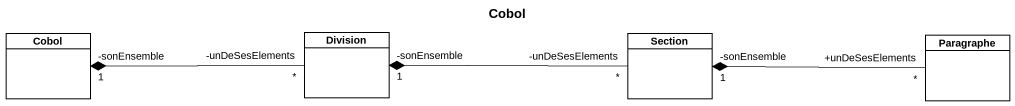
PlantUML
@startuml
title Cobol
hide circle
hide empty members
class Cobol
class Division
class Section
class Paragraphe
Division "-unDeSesElements\n*" -left-* "-sonEnsemble\n1" Cobol
Section "-unDeSesElements\n*" -left-* "-sonEnsemble\n1" Division
Paragraphe "+unDeSesElements\n*" -left-* "-sonEnsemble\n1" Section
@enduml
